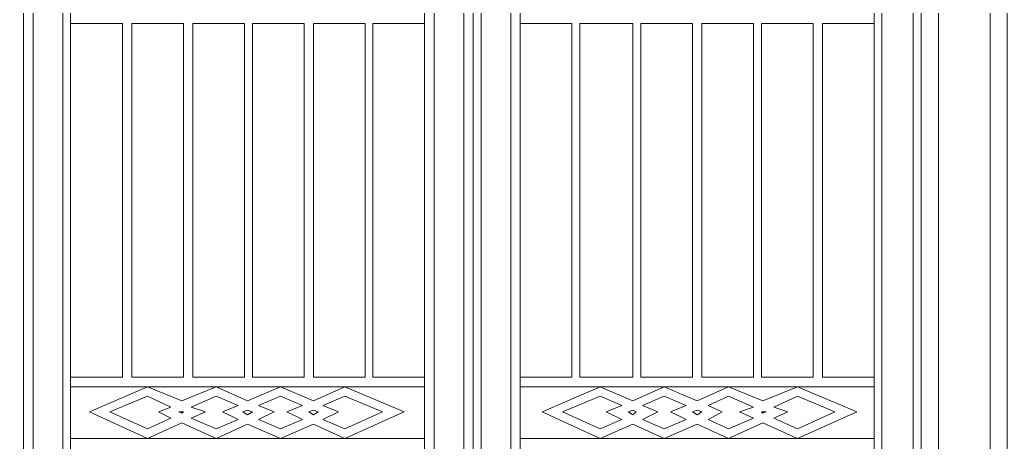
# Model space of a CAD drawing. Header units: centimetres. Extents: x -9.8 to 7.8, y -8.8 to 8.
# Drawn here: x -1.06 to 7.76, y -2.59 to 1.19 of the extents above; entities that cross this region are included whole.
import ezdxf

# ---------------------------------------------------------------- set-up
doc = ezdxf.new("R2010")
doc.units = ezdxf.units.CM
doc.header["$MEASUREMENT"] = 0
doc.layers.add('layer 1', color=7, linetype='Continuous')

msp = doc.modelspace()

# ---------------------------------------------------------------- linework, layer by layer
at = {"layer": 'layer 1', "color": 250, "lineweight": 0}
for points, knots in [([(-9.81791, 7.98399), (-9.81791, 7.98399), (7.76277, 7.98399), (7.76277, 7.98399), (7.76277, 7.98399), (7.76277, 7.98399), (7.76277, -8.84087), (7.76277, -8.84087), (7.76277, -8.84087), (7.76277, -8.84087), (-9.81791, -8.84087), (-9.81791, -8.84087), (-9.81791, -8.84087), (-9.81791, -8.84087), (-9.81791, 7.98399), (-9.81791, 7.98399)], [0, 0, 0, 0, 0.25, 0.25, 0.25, 0.25, 0.5, 0.5, 0.5, 0.5, 0.75, 0.75, 0.75, 0.75, 1, 1, 1, 1]), ([(-9.66394, 7.83002), (-9.66394, 7.83002), (7.6088, 7.83002), (7.6088, 7.83002), (7.6088, 7.83002), (7.6088, 7.83002), (7.6088, -8.6869), (7.6088, -8.6869), (7.6088, -8.6869), (7.6088, -8.6869), (-9.66394, -8.6869), (-9.66394, -8.6869), (-9.66394, -8.6869), (-9.66394, -8.6869), (-9.66394, 7.83002), (-9.66394, 7.83002)], [0, 0, 0, 0, 0.25, 0.25, 0.25, 0.25, 0.5, 0.5, 0.5, 0.5, 0.75, 0.75, 0.75, 0.75, 1, 1, 1, 1]), ([(-9.20203, 7.36811), (-9.20203, 7.36811), (7.14689, 7.36811), (7.14689, 7.36811), (7.14689, 7.36811), (7.14689, 7.36811), (7.14689, -8.22499), (7.14689, -8.22499), (7.14689, -8.22499), (7.14689, -8.22499), (-9.20203, -8.22499), (-9.20203, -8.22499), (-9.20203, -8.22499), (-9.20203, -8.22499), (-9.20203, 7.36811), (-9.20203, 7.36811)], [0, 0, 0, 0, 0.25, 0.25, 0.25, 0.25, 0.5, 0.5, 0.5, 0.5, 0.75, 0.75, 0.75, 0.75, 1, 1, 1, 1]), ([(-9.04806, -8.07102), (-9.04806, -8.07102), (-9.04806, 7.21414), (-9.04806, 7.21414), (-9.04806, 7.21414), (-9.04806, 7.21414), (2.98969, 7.21414), (2.98969, 7.21414), (2.98969, 7.21414), (2.98969, 7.21414), (2.98969, -8.07102), (2.98969, -8.07102), (2.98969, -8.07102), (2.98969, -8.07102), (-9.04806, -8.07102), (-9.04806, -8.07102)], [0, 0, 0, 0, 0.25, 0.25, 0.25, 0.25, 0.5, 0.5, 0.5, 0.5, 0.75, 0.75, 0.75, 0.75, 1, 1, 1, 1]), ([(-1.02757, -8.07102), (-1.02757, -8.07102), (-1.02757, 7.21414), (-1.02757, 7.21414), (-1.02757, 7.21414), (-1.02757, 7.21414), (-5.0308, 7.21414), (-5.0308, 7.21414), (-5.0308, 7.21414), (-5.0308, 7.21414), (-5.0308, -8.07102), (-5.0308, -8.07102), (-5.0308, -8.07102), (-5.0308, -8.07102), (-1.02757, -8.07102), (-1.02757, -8.07102)], [0, 0, 0, 0, 0.25, 0.25, 0.25, 0.25, 0.5, 0.5, 0.5, 0.5, 0.75, 0.75, 0.75, 0.75, 1, 1, 1, 1]), ([(-1.02757, -8.07102), (-1.02757, -8.07102), (-1.02757, 7.21414), (-1.02757, 7.21414), (-1.02757, 7.21414), (-1.02757, 7.21414), (2.98969, 7.21414), (2.98969, 7.21414), (2.98969, 7.21414), (2.98969, 7.21414), (2.98969, -8.07102), (2.98969, -8.07102), (2.98969, -8.07102), (2.98969, -8.07102), (-1.02757, -8.07102), (-1.02757, -8.07102)], [0, 0, 0, 0, 0.25, 0.25, 0.25, 0.25, 0.5, 0.5, 0.5, 0.5, 0.75, 0.75, 0.75, 0.75, 1, 1, 1, 1]), ([(6.99292, -8.07102), (6.99292, -8.07102), (6.99292, 7.21414), (6.99292, 7.21414), (6.99292, 7.21414), (6.99292, 7.21414), (2.98969, 7.21414), (2.98969, 7.21414), (2.98969, 7.21414), (2.98969, 7.21414), (2.98969, -8.07102), (2.98969, -8.07102), (2.98969, -8.07102), (2.98969, -8.07102), (6.99292, -8.07102), (6.99292, -8.07102)], [0, 0, 0, 0, 0.25, 0.25, 0.25, 0.25, 0.5, 0.5, 0.5, 0.5, 0.75, 0.75, 0.75, 0.75, 1, 1, 1, 1]), ([(2.90569, -7.98702), (2.90569, -7.98702), (-0.94357, -7.98702), (-0.94357, -7.98702), (-0.94357, -7.98702), (-0.94357, -7.98702), (-0.94357, 7.13014), (-0.94357, 7.13014), (-0.94357, 7.13014), (-0.94357, 7.13014), (2.90569, 7.13014), (2.90569, 7.13014), (2.90569, 7.13014), (2.90569, 7.13014), (2.90569, -7.98702), (2.90569, -7.98702)], [0, 0, 0, 0, 0.25, 0.25, 0.25, 0.25, 0.5, 0.5, 0.5, 0.5, 0.75, 0.75, 0.75, 0.75, 1, 1, 1, 1]), ([(3.05966, -7.98702), (3.05966, -7.98702), (6.92295, -7.98702), (6.92295, -7.98702), (6.92295, -7.98702), (6.92295, -7.98702), (6.92295, 7.13014), (6.92295, 7.13014), (6.92295, 7.13014), (6.92295, 7.13014), (3.05966, 7.13014), (3.05966, 7.13014), (3.05966, 7.13014), (3.05966, 7.13014), (3.05966, -7.98702), (3.05966, -7.98702)], [0, 0, 0, 0, 0.25, 0.25, 0.25, 0.25, 0.5, 0.5, 0.5, 0.5, 0.75, 0.75, 0.75, 0.75, 1, 1, 1, 1]), ([(-0.67754, -6.4054), (-0.67754, -6.4054), (-0.67754, 5.54834), (-0.67754, 5.54834), (-0.67754, 5.54834), (-0.67754, 5.54834), (2.63984, 5.54834), (2.63984, 5.54834), (2.63984, 5.54834), (2.63984, 5.54834), (2.63984, -6.4054), (2.63984, -6.4054), (2.63984, -6.4054), (2.63984, -6.4054), (-0.67754, -6.4054), (-0.67754, -6.4054)], [0, 0, 0, 0, 0.25, 0.25, 0.25, 0.25, 0.5, 0.5, 0.5, 0.5, 0.75, 0.75, 0.75, 0.75, 1, 1, 1, 1]), ([(-0.60757, -6.33543), (-0.60757, -6.33543), (-0.60757, 5.47837), (-0.60757, 5.47837), (-0.60757, 5.47837), (-0.60757, 5.47837), (2.55584, 5.47837), (2.55584, 5.47837), (2.55584, 5.47837), (2.55584, 5.47837), (2.55584, -6.33543), (2.55584, -6.33543), (2.55584, -6.33543), (2.55584, -6.33543), (-0.60757, -6.33543), (-0.60757, -6.33543)], [0, 0, 0, 0, 0.25, 0.25, 0.25, 0.25, 0.5, 0.5, 0.5, 0.5, 0.75, 0.75, 0.75, 0.75, 1, 1, 1, 1]), ([(6.64306, -6.4054), (6.64306, -6.4054), (6.64306, 5.54834), (6.64306, 5.54834), (6.64306, 5.54834), (6.64306, 5.54834), (3.32569, 5.54834), (3.32569, 5.54834), (3.32569, 5.54834), (3.32569, 5.54834), (3.32569, -6.4054), (3.32569, -6.4054), (3.32569, -6.4054), (3.32569, -6.4054), (6.64306, -6.4054), (6.64306, -6.4054)], [0, 0, 0, 0, 0.25, 0.25, 0.25, 0.25, 0.5, 0.5, 0.5, 0.5, 0.75, 0.75, 0.75, 0.75, 1, 1, 1, 1]), ([(6.57309, -6.33543), (6.57309, -6.33543), (6.57309, 5.47837), (6.57309, 5.47837), (6.57309, 5.47837), (6.57309, 5.47837), (3.40969, 5.47837), (3.40969, 5.47837), (3.40969, 5.47837), (3.40969, 5.47837), (3.40969, -6.33543), (3.40969, -6.33543), (3.40969, -6.33543), (3.40969, -6.33543), (6.57309, -6.33543), (6.57309, -6.33543)], [0, 0, 0, 0, 0.25, 0.25, 0.25, 0.25, 0.5, 0.5, 0.5, 0.5, 0.75, 0.75, 0.75, 0.75, 1, 1, 1, 1]), ([(-0.60757, -2.01023), (-0.60757, -2.01023), (-0.14566, -2.01023), (-0.14566, -2.01023), (-0.14566, -2.01023), (-0.14566, -2.01023), (-0.14566, 1.15317), (-0.14566, 1.15317), (-0.14566, 1.15317), (-0.14566, 1.15317), (-0.60757, 1.15317), (-0.60757, 1.15317)], [0, 0, 0, 0, 0.3333333, 0.3333333, 0.3333333, 0.3333333, 0.6666667, 0.6666667, 0.6666667, 0.6666667, 1, 1, 1, 1]), ([(0.40025, -2.01023), (0.40025, -2.01023), (0.40025, 1.15317), (0.40025, 1.15317), (0.40025, 1.15317), (0.40025, 1.15317), (-0.06166, 1.15317), (-0.06166, 1.15317), (-0.06166, 1.15317), (-0.06166, 1.15317), (-0.06166, -2.01023), (-0.06166, -2.01023), (-0.06166, -2.01023), (-0.06166, -2.01023), (0.40025, -2.01023), (0.40025, -2.01023)], [0, 0, 0, 0, 0.25, 0.25, 0.25, 0.25, 0.5, 0.5, 0.5, 0.5, 0.75, 0.75, 0.75, 0.75, 1, 1, 1, 1]), ([(0.94616, -2.01023), (0.94616, -2.01023), (0.94616, 1.15317), (0.94616, 1.15317), (0.94616, 1.15317), (0.94616, 1.15317), (0.48425, 1.15317), (0.48425, 1.15317), (0.48425, 1.15317), (0.48425, 1.15317), (0.48425, -2.01023), (0.48425, -2.01023), (0.48425, -2.01023), (0.48425, -2.01023), (0.94616, -2.01023), (0.94616, -2.01023)], [0, 0, 0, 0, 0.25, 0.25, 0.25, 0.25, 0.5, 0.5, 0.5, 0.5, 0.75, 0.75, 0.75, 0.75, 1, 1, 1, 1]), ([(1.47804, -2.01023), (1.47804, -2.01023), (1.47804, 1.15317), (1.47804, 1.15317), (1.47804, 1.15317), (1.47804, 1.15317), (1.01613, 1.15317), (1.01613, 1.15317), (1.01613, 1.15317), (1.01613, 1.15317), (1.01613, -2.01023), (1.01613, -2.01023), (1.01613, -2.01023), (1.01613, -2.01023), (1.47804, -2.01023), (1.47804, -2.01023)], [0, 0, 0, 0, 0.25, 0.25, 0.25, 0.25, 0.5, 0.5, 0.5, 0.5, 0.75, 0.75, 0.75, 0.75, 1, 1, 1, 1]), ([(2.02395, -2.01023), (2.02395, -2.01023), (2.02395, 1.15317), (2.02395, 1.15317), (2.02395, 1.15317), (2.02395, 1.15317), (1.56204, 1.15317), (1.56204, 1.15317), (1.56204, 1.15317), (1.56204, 1.15317), (1.56204, -2.01023), (1.56204, -2.01023), (1.56204, -2.01023), (1.56204, -2.01023), (2.02395, -2.01023), (2.02395, -2.01023)], [0, 0, 0, 0, 0.25, 0.25, 0.25, 0.25, 0.5, 0.5, 0.5, 0.5, 0.75, 0.75, 0.75, 0.75, 1, 1, 1, 1]), ([(2.55584, 1.15317), (2.55584, 1.15317), (2.09392, 1.15317), (2.09392, 1.15317), (2.09392, 1.15317), (2.09392, 1.15317), (2.09392, -2.01023), (2.09392, -2.01023), (2.09392, -2.01023), (2.09392, -2.01023), (2.55584, -2.01023), (2.55584, -2.01023)], [0, 0, 0, 0, 0.3333333, 0.3333333, 0.3333333, 0.3333333, 0.6666667, 0.6666667, 0.6666667, 0.6666667, 1, 1, 1, 1]), ([(3.40969, 1.15317), (3.40969, 1.15317), (3.8716, 1.15317), (3.8716, 1.15317), (3.8716, 1.15317), (3.8716, 1.15317), (3.8716, -2.01023), (3.8716, -2.01023), (3.8716, -2.01023), (3.8716, -2.01023), (3.40969, -2.01023), (3.40969, -2.01023)], [0, 0, 0, 0, 0.3333333, 0.3333333, 0.3333333, 0.3333333, 0.6666667, 0.6666667, 0.6666667, 0.6666667, 1, 1, 1, 1]), ([(3.94157, -2.01023), (3.94157, -2.01023), (3.94157, 1.15317), (3.94157, 1.15317), (3.94157, 1.15317), (3.94157, 1.15317), (4.41751, 1.15317), (4.41751, 1.15317), (4.41751, 1.15317), (4.41751, 1.15317), (4.41751, -2.01023), (4.41751, -2.01023), (4.41751, -2.01023), (4.41751, -2.01023), (3.94157, -2.01023), (3.94157, -2.01023)], [0, 0, 0, 0, 0.25, 0.25, 0.25, 0.25, 0.5, 0.5, 0.5, 0.5, 0.75, 0.75, 0.75, 0.75, 1, 1, 1, 1]), ([(4.48748, -2.01023), (4.48748, -2.01023), (4.48748, 1.15317), (4.48748, 1.15317), (4.48748, 1.15317), (4.48748, 1.15317), (4.94939, 1.15317), (4.94939, 1.15317), (4.94939, 1.15317), (4.94939, 1.15317), (4.94939, -2.01023), (4.94939, -2.01023), (4.94939, -2.01023), (4.94939, -2.01023), (4.48748, -2.01023), (4.48748, -2.01023)], [0, 0, 0, 0, 0.25, 0.25, 0.25, 0.25, 0.5, 0.5, 0.5, 0.5, 0.75, 0.75, 0.75, 0.75, 1, 1, 1, 1]), ([(5.03339, -2.01023), (5.03339, -2.01023), (5.03339, 1.15317), (5.03339, 1.15317), (5.03339, 1.15317), (5.03339, 1.15317), (5.4953, 1.15317), (5.4953, 1.15317), (5.4953, 1.15317), (5.4953, 1.15317), (5.4953, -2.01023), (5.4953, -2.01023), (5.4953, -2.01023), (5.4953, -2.01023), (5.03339, -2.01023), (5.03339, -2.01023)], [0, 0, 0, 0, 0.25, 0.25, 0.25, 0.25, 0.5, 0.5, 0.5, 0.5, 0.75, 0.75, 0.75, 0.75, 1, 1, 1, 1]), ([(5.56527, -2.01023), (5.56527, -2.01023), (5.56527, 1.15317), (5.56527, 1.15317), (5.56527, 1.15317), (5.56527, 1.15317), (6.02718, 1.15317), (6.02718, 1.15317), (6.02718, 1.15317), (6.02718, 1.15317), (6.02718, -2.01023), (6.02718, -2.01023), (6.02718, -2.01023), (6.02718, -2.01023), (5.56527, -2.01023), (5.56527, -2.01023)], [0, 0, 0, 0, 0.25, 0.25, 0.25, 0.25, 0.5, 0.5, 0.5, 0.5, 0.75, 0.75, 0.75, 0.75, 1, 1, 1, 1]), ([(6.57309, -2.01023), (6.57309, -2.01023), (6.11118, -2.01023), (6.11118, -2.01023), (6.11118, -2.01023), (6.11118, -2.01023), (6.11118, 1.15317), (6.11118, 1.15317), (6.11118, 1.15317), (6.11118, 1.15317), (6.57309, 1.15317), (6.57309, 1.15317)], [0, 0, 0, 0, 0.3333333, 0.3333333, 0.3333333, 0.3333333, 0.6666667, 0.6666667, 0.6666667, 0.6666667, 1, 1, 1, 1]), ([(0.69416, -2.09423), (0.69416, -2.09423), (0.38622, -2.22014), (0.38622, -2.22014), (0.38622, -2.22014), (0.38622, -2.22014), (0.07828, -2.09423), (0.07828, -2.09423), (0.07828, -2.09423), (0.07828, -2.09423), (-0.43957, -2.31817), (-0.43957, -2.31817), (-0.43957, -2.31817), (-0.43957, -2.31817), (0.07828, -2.55615), (0.07828, -2.55615), (0.07828, -2.55615), (0.07828, -2.55615), (0.38622, -2.41602), (0.38622, -2.41602), (0.38622, -2.41602), (0.38622, -2.41602), (0.69416, -2.55615), (0.69416, -2.55615), (0.69416, -2.55615), (0.69416, -2.55615), (0.97404, -2.43005), (0.97404, -2.43005), (0.97404, -2.43005), (0.97404, -2.43005), (1.26795, -2.55615), (1.26795, -2.55615), (1.26795, -2.55615), (1.26795, -2.55615), (1.56204, -2.43005), (1.56204, -2.43005), (1.56204, -2.43005), (1.56204, -2.43005), (1.84192, -2.55615), (1.84192, -2.55615), (1.84192, -2.55615), (1.84192, -2.55615), (2.3738, -2.31817), (2.3738, -2.31817), (2.3738, -2.31817), (2.3738, -2.31817), (1.84192, -2.09423), (1.84192, -2.09423), (1.84192, -2.09423), (1.84192, -2.09423), (1.56204, -2.22014), (1.56204, -2.22014), (1.56204, -2.22014), (1.56204, -2.22014), (1.26795, -2.09423), (1.26795, -2.09423), (1.26795, -2.09423), (1.26795, -2.09423), (0.97404, -2.22014), (0.97404, -2.22014), (0.97404, -2.22014), (0.97404, -2.22014), (0.69416, -2.09423), (0.69416, -2.09423)], [0, 0, 0, 0, 0.0625, 0.0625, 0.0625, 0.0625, 0.125, 0.125, 0.125, 0.125, 0.1875, 0.1875, 0.1875, 0.1875, 0.25, 0.25, 0.25, 0.25, 0.3125, 0.3125, 0.3125, 0.3125, 0.375, 0.375, 0.375, 0.375, 0.4375, 0.4375, 0.4375, 0.4375, 0.5, 0.5, 0.5, 0.5, 0.5625, 0.5625, 0.5625, 0.5625, 0.625, 0.625, 0.625, 0.625, 0.6875, 0.6875, 0.6875, 0.6875, 0.75, 0.75, 0.75, 0.75, 0.8125, 0.8125, 0.8125, 0.8125, 0.875, 0.875, 0.875, 0.875, 0.9375, 0.9375, 0.9375, 0.9375, 1, 1, 1, 1]), ([(5.27136, -2.09423), (5.27136, -2.09423), (5.5793, -2.22014), (5.5793, -2.22014), (5.5793, -2.22014), (5.5793, -2.22014), (5.88724, -2.09423), (5.88724, -2.09423), (5.88724, -2.09423), (5.88724, -2.09423), (6.41912, -2.31817), (6.41912, -2.31817), (6.41912, -2.31817), (6.41912, -2.31817), (5.88724, -2.55615), (5.88724, -2.55615), (5.88724, -2.55615), (5.88724, -2.55615), (5.5793, -2.41602), (5.5793, -2.41602), (5.5793, -2.41602), (5.5793, -2.41602), (5.27136, -2.55615), (5.27136, -2.55615), (5.27136, -2.55615), (5.27136, -2.55615), (4.9913, -2.43005), (4.9913, -2.43005), (4.9913, -2.43005), (4.9913, -2.43005), (4.69739, -2.55615), (4.69739, -2.55615), (4.69739, -2.55615), (4.69739, -2.55615), (4.41751, -2.43005), (4.41751, -2.43005), (4.41751, -2.43005), (4.41751, -2.43005), (4.12342, -2.55615), (4.12342, -2.55615), (4.12342, -2.55615), (4.12342, -2.55615), (3.60557, -2.31817), (3.60557, -2.31817), (3.60557, -2.31817), (3.60557, -2.31817), (4.12342, -2.09423), (4.12342, -2.09423), (4.12342, -2.09423), (4.12342, -2.09423), (4.41751, -2.22014), (4.41751, -2.22014), (4.41751, -2.22014), (4.41751, -2.22014), (4.69739, -2.09423), (4.69739, -2.09423), (4.69739, -2.09423), (4.69739, -2.09423), (4.9913, -2.22014), (4.9913, -2.22014), (4.9913, -2.22014), (4.9913, -2.22014), (5.27136, -2.09423), (5.27136, -2.09423)], [0, 0, 0, 0, 0.0625, 0.0625, 0.0625, 0.0625, 0.125, 0.125, 0.125, 0.125, 0.1875, 0.1875, 0.1875, 0.1875, 0.25, 0.25, 0.25, 0.25, 0.3125, 0.3125, 0.3125, 0.3125, 0.375, 0.375, 0.375, 0.375, 0.4375, 0.4375, 0.4375, 0.4375, 0.5, 0.5, 0.5, 0.5, 0.5625, 0.5625, 0.5625, 0.5625, 0.625, 0.625, 0.625, 0.625, 0.6875, 0.6875, 0.6875, 0.6875, 0.75, 0.75, 0.75, 0.75, 0.8125, 0.8125, 0.8125, 0.8125, 0.875, 0.875, 0.875, 0.875, 0.9375, 0.9375, 0.9375, 0.9375, 1, 1, 1, 1]), ([(0.28819, -2.27608), (0.28819, -2.27608), (0.17631, -2.31817), (0.17631, -2.31817), (0.17631, -2.31817), (0.17631, -2.31817), (0.28819, -2.37411), (0.28819, -2.37411), (0.28819, -2.37411), (0.28819, -2.37411), (0.07828, -2.47214), (0.07828, -2.47214), (0.07828, -2.47214), (0.07828, -2.47214), (-0.25772, -2.31817), (-0.25772, -2.31817), (-0.25772, -2.31817), (-0.25772, -2.31817), (0.07828, -2.17805), (0.07828, -2.17805), (0.07828, -2.17805), (0.07828, -2.17805), (0.28819, -2.27608), (0.28819, -2.27608)], [0, 0, 0, 0, 0.1666667, 0.1666667, 0.1666667, 0.1666667, 0.3333333, 0.3333333, 0.3333333, 0.3333333, 0.5, 0.5, 0.5, 0.5, 0.6666667, 0.6666667, 0.6666667, 0.6666667, 0.8333333, 0.8333333, 0.8333333, 0.8333333, 1, 1, 1, 1]), ([(0.89004, -2.38814), (0.89004, -2.38814), (0.7501, -2.31817), (0.7501, -2.31817), (0.7501, -2.31817), (0.7501, -2.31817), (0.89004, -2.26205), (0.89004, -2.26205), (0.89004, -2.26205), (0.89004, -2.26205), (0.69416, -2.17805), (0.69416, -2.17805), (0.69416, -2.17805), (0.69416, -2.17805), (0.47022, -2.27608), (0.47022, -2.27608), (0.47022, -2.27608), (0.47022, -2.27608), (0.59613, -2.31817), (0.59613, -2.31817), (0.59613, -2.31817), (0.59613, -2.31817), (0.47022, -2.37411), (0.47022, -2.37411), (0.47022, -2.37411), (0.47022, -2.37411), (0.69416, -2.47214), (0.69416, -2.47214), (0.69416, -2.47214), (0.69416, -2.47214), (0.89004, -2.38814), (0.89004, -2.38814)], [0, 0, 0, 0, 0.125, 0.125, 0.125, 0.125, 0.25, 0.25, 0.25, 0.25, 0.375, 0.375, 0.375, 0.375, 0.5, 0.5, 0.5, 0.5, 0.625, 0.625, 0.625, 0.625, 0.75, 0.75, 0.75, 0.75, 0.875, 0.875, 0.875, 0.875, 1, 1, 1, 1]), ([(1.07207, -2.26205), (1.07207, -2.26205), (1.21201, -2.31817), (1.21201, -2.31817), (1.21201, -2.31817), (1.21201, -2.31817), (1.07207, -2.38814), (1.07207, -2.38814), (1.07207, -2.38814), (1.07207, -2.38814), (1.26795, -2.47214), (1.26795, -2.47214), (1.26795, -2.47214), (1.26795, -2.47214), (1.46401, -2.38814), (1.46401, -2.38814), (1.46401, -2.38814), (1.46401, -2.38814), (1.32407, -2.31817), (1.32407, -2.31817), (1.32407, -2.31817), (1.32407, -2.31817), (1.46401, -2.26205), (1.46401, -2.26205), (1.46401, -2.26205), (1.46401, -2.26205), (1.26795, -2.17805), (1.26795, -2.17805), (1.26795, -2.17805), (1.26795, -2.17805), (1.07207, -2.26205), (1.07207, -2.26205)], [0, 0, 0, 0, 0.125, 0.125, 0.125, 0.125, 0.25, 0.25, 0.25, 0.25, 0.375, 0.375, 0.375, 0.375, 0.5, 0.5, 0.5, 0.5, 0.625, 0.625, 0.625, 0.625, 0.75, 0.75, 0.75, 0.75, 0.875, 0.875, 0.875, 0.875, 1, 1, 1, 1]), ([(1.64604, -2.26205), (1.64604, -2.26205), (1.78598, -2.31817), (1.78598, -2.31817), (1.78598, -2.31817), (1.78598, -2.31817), (1.64604, -2.38814), (1.64604, -2.38814), (1.64604, -2.38814), (1.64604, -2.38814), (1.84192, -2.47214), (1.84192, -2.47214), (1.84192, -2.47214), (1.84192, -2.47214), (2.17792, -2.31817), (2.17792, -2.31817), (2.17792, -2.31817), (2.17792, -2.31817), (1.84192, -2.17805), (1.84192, -2.17805), (1.84192, -2.17805), (1.84192, -2.17805), (1.64604, -2.26205), (1.64604, -2.26205)], [0, 0, 0, 0, 0.1666667, 0.1666667, 0.1666667, 0.1666667, 0.3333333, 0.3333333, 0.3333333, 0.3333333, 0.5, 0.5, 0.5, 0.5, 0.6666667, 0.6666667, 0.6666667, 0.6666667, 0.8333333, 0.8333333, 0.8333333, 0.8333333, 1, 1, 1, 1]), ([(4.31948, -2.26205), (4.31948, -2.26205), (4.17954, -2.31817), (4.17954, -2.31817), (4.17954, -2.31817), (4.17954, -2.31817), (4.31948, -2.38814), (4.31948, -2.38814), (4.31948, -2.38814), (4.31948, -2.38814), (4.12342, -2.47214), (4.12342, -2.47214), (4.12342, -2.47214), (4.12342, -2.47214), (3.7876, -2.31817), (3.7876, -2.31817), (3.7876, -2.31817), (3.7876, -2.31817), (4.12342, -2.17805), (4.12342, -2.17805), (4.12342, -2.17805), (4.12342, -2.17805), (4.31948, -2.26205), (4.31948, -2.26205)], [0, 0, 0, 0, 0.1666667, 0.1666667, 0.1666667, 0.1666667, 0.3333333, 0.3333333, 0.3333333, 0.3333333, 0.5, 0.5, 0.5, 0.5, 0.6666667, 0.6666667, 0.6666667, 0.6666667, 0.8333333, 0.8333333, 0.8333333, 0.8333333, 1, 1, 1, 1]), ([(4.89327, -2.26205), (4.89327, -2.26205), (4.75333, -2.31817), (4.75333, -2.31817), (4.75333, -2.31817), (4.75333, -2.31817), (4.89327, -2.38814), (4.89327, -2.38814), (4.89327, -2.38814), (4.89327, -2.38814), (4.69739, -2.47214), (4.69739, -2.47214), (4.69739, -2.47214), (4.69739, -2.47214), (4.50151, -2.38814), (4.50151, -2.38814), (4.50151, -2.38814), (4.50151, -2.38814), (4.64145, -2.31817), (4.64145, -2.31817), (4.64145, -2.31817), (4.64145, -2.31817), (4.50151, -2.26205), (4.50151, -2.26205), (4.50151, -2.26205), (4.50151, -2.26205), (4.69739, -2.17805), (4.69739, -2.17805), (4.69739, -2.17805), (4.69739, -2.17805), (4.89327, -2.26205), (4.89327, -2.26205)], [0, 0, 0, 0, 0.125, 0.125, 0.125, 0.125, 0.25, 0.25, 0.25, 0.25, 0.375, 0.375, 0.375, 0.375, 0.5, 0.5, 0.5, 0.5, 0.625, 0.625, 0.625, 0.625, 0.75, 0.75, 0.75, 0.75, 0.875, 0.875, 0.875, 0.875, 1, 1, 1, 1]), ([(5.08933, -2.38814), (5.08933, -2.38814), (5.21524, -2.31817), (5.21524, -2.31817), (5.21524, -2.31817), (5.21524, -2.31817), (5.08933, -2.26205), (5.08933, -2.26205), (5.08933, -2.26205), (5.08933, -2.26205), (5.27136, -2.17805), (5.27136, -2.17805), (5.27136, -2.17805), (5.27136, -2.17805), (5.4953, -2.27608), (5.4953, -2.27608), (5.4953, -2.27608), (5.4953, -2.27608), (5.36921, -2.31817), (5.36921, -2.31817), (5.36921, -2.31817), (5.36921, -2.31817), (5.4953, -2.37411), (5.4953, -2.37411), (5.4953, -2.37411), (5.4953, -2.37411), (5.27136, -2.47214), (5.27136, -2.47214), (5.27136, -2.47214), (5.27136, -2.47214), (5.08933, -2.38814), (5.08933, -2.38814)], [0, 0, 0, 0, 0.125, 0.125, 0.125, 0.125, 0.25, 0.25, 0.25, 0.25, 0.375, 0.375, 0.375, 0.375, 0.5, 0.5, 0.5, 0.5, 0.625, 0.625, 0.625, 0.625, 0.75, 0.75, 0.75, 0.75, 0.875, 0.875, 0.875, 0.875, 1, 1, 1, 1]), ([(5.67715, -2.27608), (5.67715, -2.27608), (5.80324, -2.31817), (5.80324, -2.31817), (5.80324, -2.31817), (5.80324, -2.31817), (5.67715, -2.37411), (5.67715, -2.37411), (5.67715, -2.37411), (5.67715, -2.37411), (5.88724, -2.47214), (5.88724, -2.47214), (5.88724, -2.47214), (5.88724, -2.47214), (6.22306, -2.31817), (6.22306, -2.31817), (6.22306, -2.31817), (6.22306, -2.31817), (5.88724, -2.17805), (5.88724, -2.17805), (5.88724, -2.17805), (5.88724, -2.17805), (5.67715, -2.27608), (5.67715, -2.27608)], [0, 0, 0, 0, 0.1666667, 0.1666667, 0.1666667, 0.1666667, 0.3333333, 0.3333333, 0.3333333, 0.3333333, 0.5, 0.5, 0.5, 0.5, 0.6666667, 0.6666667, 0.6666667, 0.6666667, 0.8333333, 0.8333333, 0.8333333, 0.8333333, 1, 1, 1, 1]), ([(0.38622, -2.3322), (0.38622, -2.3322), (0.35816, -2.31817), (0.35816, -2.31817), (0.35816, -2.31817), (0.35816, -2.31817), (0.38622, -2.31817), (0.38622, -2.31817), (0.38622, -2.31817), (0.38622, -2.31817), (0.40025, -2.31817), (0.40025, -2.31817), (0.40025, -2.31817), (0.40025, -2.31817), (0.38622, -2.3322), (0.38622, -2.3322)], [0, 0, 0, 0, 0.25, 0.25, 0.25, 0.25, 0.5, 0.5, 0.5, 0.5, 0.75, 0.75, 0.75, 0.75, 1, 1, 1, 1]), ([(0.97404, -2.34605), (0.97404, -2.34605), (1.01613, -2.31817), (1.01613, -2.31817), (1.01613, -2.31817), (1.01613, -2.31817), (0.97404, -2.30414), (0.97404, -2.30414), (0.97404, -2.30414), (0.97404, -2.30414), (0.93213, -2.31817), (0.93213, -2.31817), (0.93213, -2.31817), (0.93213, -2.31817), (0.97404, -2.34605), (0.97404, -2.34605)], [0, 0, 0, 0, 0.25, 0.25, 0.25, 0.25, 0.5, 0.5, 0.5, 0.5, 0.75, 0.75, 0.75, 0.75, 1, 1, 1, 1]), ([(1.56204, -2.30414), (1.56204, -2.30414), (1.51995, -2.31817), (1.51995, -2.31817), (1.51995, -2.31817), (1.51995, -2.31817), (1.56204, -2.34605), (1.56204, -2.34605)], [0, 0, 0, 0, 0.5, 0.5, 0.5, 0.5, 1, 1, 1, 1]), ([(1.56204, -2.34605), (1.56204, -2.34605), (1.60395, -2.31817), (1.60395, -2.31817), (1.60395, -2.31817), (1.60395, -2.31817), (1.56204, -2.30414), (1.56204, -2.30414)], [0, 0, 0, 0, 0.5, 0.5, 0.5, 0.5, 1, 1, 1, 1]), ([(4.41751, -2.34605), (4.41751, -2.34605), (4.37542, -2.31817), (4.37542, -2.31817), (4.37542, -2.31817), (4.37542, -2.31817), (4.41751, -2.30414), (4.41751, -2.30414)], [0, 0, 0, 0, 0.5, 0.5, 0.5, 0.5, 1, 1, 1, 1]), ([(4.41751, -2.30414), (4.41751, -2.30414), (4.44539, -2.31817), (4.44539, -2.31817), (4.44539, -2.31817), (4.44539, -2.31817), (4.41751, -2.34605), (4.41751, -2.34605)], [0, 0, 0, 0, 0.5, 0.5, 0.5, 0.5, 1, 1, 1, 1]), ([(4.9913, -2.34605), (4.9913, -2.34605), (4.94939, -2.31817), (4.94939, -2.31817), (4.94939, -2.31817), (4.94939, -2.31817), (4.9913, -2.30414), (4.9913, -2.30414), (4.9913, -2.30414), (4.9913, -2.30414), (5.03339, -2.31817), (5.03339, -2.31817), (5.03339, -2.31817), (5.03339, -2.31817), (4.9913, -2.34605), (4.9913, -2.34605)], [0, 0, 0, 0, 0.25, 0.25, 0.25, 0.25, 0.5, 0.5, 0.5, 0.5, 0.75, 0.75, 0.75, 0.75, 1, 1, 1, 1]), ([(5.5793, -2.3322), (5.5793, -2.3322), (5.60718, -2.31817), (5.60718, -2.31817), (5.60718, -2.31817), (5.60718, -2.31817), (5.5793, -2.31817), (5.5793, -2.31817), (5.5793, -2.31817), (5.5793, -2.31817), (5.56527, -2.31817), (5.56527, -2.31817), (5.56527, -2.31817), (5.56527, -2.31817), (5.5793, -2.3322), (5.5793, -2.3322)], [0, 0, 0, 0, 0.25, 0.25, 0.25, 0.25, 0.5, 0.5, 0.5, 0.5, 0.75, 0.75, 0.75, 0.75, 1, 1, 1, 1])]:
    msp.add_open_spline(points, degree=3, knots=knots, dxfattribs=at)
for points in [[(2.55584, -2.09423), (2.55584, -2.09423), (-0.60757, -2.09423), (-0.60757, -2.09423)], [(3.40969, -2.09423), (3.40969, -2.09423), (6.57309, -2.09423), (6.57309, -2.09423)], [(2.55584, -2.55615), (2.55584, -2.55615), (-0.60757, -2.55615), (-0.60757, -2.55615)], [(3.40969, -2.55615), (3.40969, -2.55615), (6.57309, -2.55615), (6.57309, -2.55615)]]:
    msp.add_open_spline(points, degree=3, dxfattribs=at)

doc.saveas('drawing.dxf')
